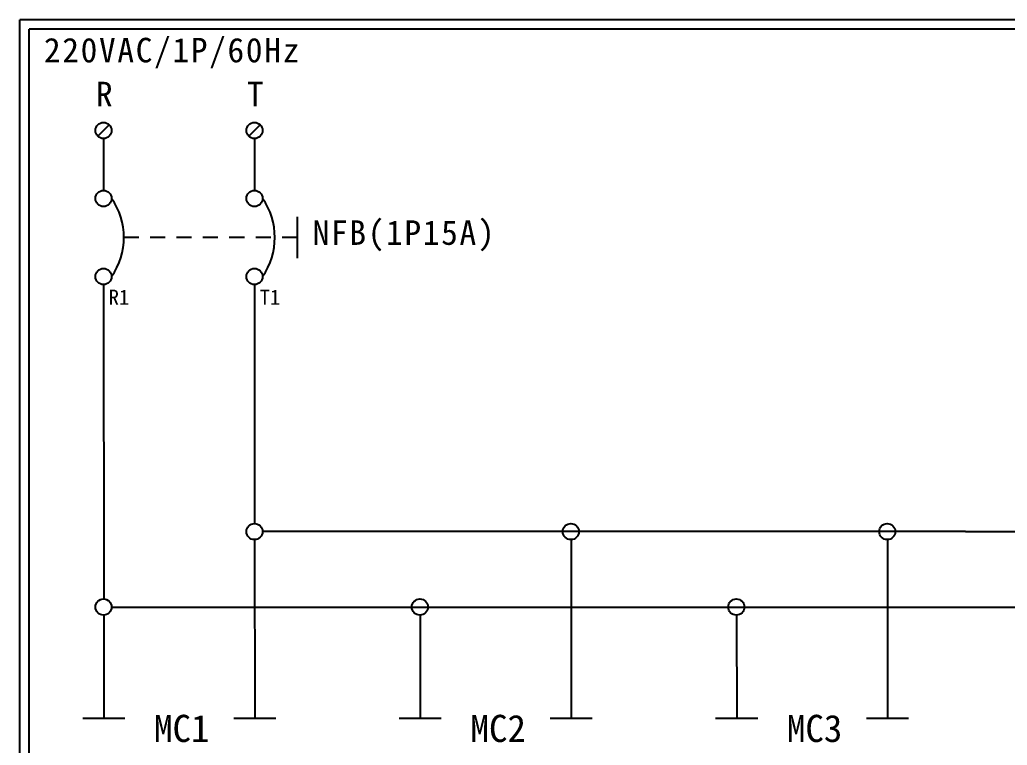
# Model space of a CAD drawing. Extents: x -24 to 263, y 255 to 459.
# Drawn here: x -23.6 to 107.2, y 363.3 to 459.4 of the extents above; entities that cross this region are included whole.
import ezdxf

# ---------------------------------------------------------------- set-up
doc = ezdxf.new("R2010")
doc.units = 0
doc.linetypes.add('HIDDEN9', pattern=[3.5, 2, -1.5])
doc.layers.get('0').update_dxf_attribs({"linetype": 'CONTINUOUS'})
doc.layers.add('圖框層', color=7, linetype='CONTINUOUS')
doc.layers.add('標尺寸層', color=3, linetype='CONTINUOUS')
doc.styles.add('STSL', font='kaiu.ttf')
doc.styles.add('標楷體', font='kaiu.ttf')

msp = doc.modelspace()

# ---------------------------------------------------------------- linework, layer by layer
for p, q in [((-11.73, 445.52), (-13.24, 444.01)), ((8.27, 445.52), (6.76, 444.01)), ((-12.49, 424.34), (-12.46, 382.67)), ((7.51, 424.34), (7.53, 392.67)), ((101.7, 391.6), (8.58, 391.6)), ((7.53, 390.53), (7.55, 366.88)), ((49.45, 390.53), (49.47, 366.88)), ((91.37, 390.53), (91.39, 366.88)), ((-12.46, 380.53), (-12.44, 366.88)), ((29.46, 380.53), (29.48, 366.88)), ((71.38, 380.53), (71.4, 366.88))]:
    msp.add_line(p, q)
at = {"color": 7, "linetype": 'HIDDEN9'}
msp.add_line((13.18, 430.59), (-9.79, 430.59), dxfattribs=at)
for centre in [(-12.49, 444.77), (7.51, 444.77), (-12.49, 435.76), (7.51, 435.76), (-12.49, 425.41), (7.51, 425.41), (7.51, 391.6), (49.43, 391.6), (91.35, 391.6), (-12.49, 381.6), (29.43, 381.6), (71.35, 381.6)]:
    msp.add_circle(centre, 1.07)
at = {"color": 7}
for centre in [(-18.84, 430.59), (1.16, 430.59)]:
    msp.add_arc(centre, 9.05, 325.1286, 34.8714, dxfattribs=at)
at = {"layer": '圖框層', "color": 7}
for p, q in [((263.42, 459.45), (-23.58, 459.45)), ((-23.58, 255.48), (-23.58, 459.45)), ((262.17, 458.2), (-22.33, 458.2)), ((-22.33, 256.73), (-22.33, 458.2))]:
    msp.add_line(p, q, dxfattribs=at)
at = {"layer": '標尺寸層', "color": 7}
for p, q in [((-12.49, 443.7), (-12.49, 436.84)), ((7.51, 443.7), (7.51, 436.84)), ((13.18, 433.32), (13.18, 427.86)), ((-12.49, 424.34), (-12.49, 424.28)), ((7.51, 424.34), (7.51, 424.28)), ((101.7, 391.6), (242.97, 391.6)), ((-11.42, 381.6), (242.97, 381.6)), ((-15.23, 366.88), (-9.66, 366.88)), ((4.77, 366.88), (10.34, 366.88)), ((26.69, 366.88), (32.26, 366.88)), ((46.69, 366.88), (52.26, 366.88)), ((68.61, 366.88), (74.18, 366.88)), ((88.61, 366.88), (94.18, 366.88))]:
    msp.add_line(p, q, dxfattribs=at)

# ---------------------------------------------------------------- texts
at = {"color": 0, "char_height": 3.25, "style": '標楷體'}
for s, insert, width, attachment_point in [('\\pt6.5;{\\fDFKai-SB|b0|i0|c136|p65;\\T1.1;220VAC/1P/60Hz}', (-20.38, 457.05), 35.213, 1), ('\\pt6.5;{\\T1.1;R}', (-13.49, 451.23), 2, 1), ('\\pt6.5;{\\T1.1;T}', (6.51, 451.23), 2, 1), ('\\pt6.5;{\\fDFKai-SB|b0|i0|c136|p65;\\T1.1;NFB(1P15A)}', (27.38, 432.86), 24.6072, 2)]:
    msp.add_mtext(s, dxfattribs=dict(at, insert=insert, width=width, attachment_point=attachment_point))
at = {"layer": '圖框層', "color": 4, "style": 'STSL'}
for s, height, p in [('R1', 2, (-11.8, 421.67)), ('T1', 2, (8.2, 421.67)), ('MC1', 3.6, (-5.79, 363.71)), ('MC2', 3.6, (36.13, 363.71)), ('MC3', 3.6, (78.05, 363.71))]:
    msp.add_text(s, height=height, dxfattribs=at).set_placement(p)

doc.saveas('drawing.dxf')
